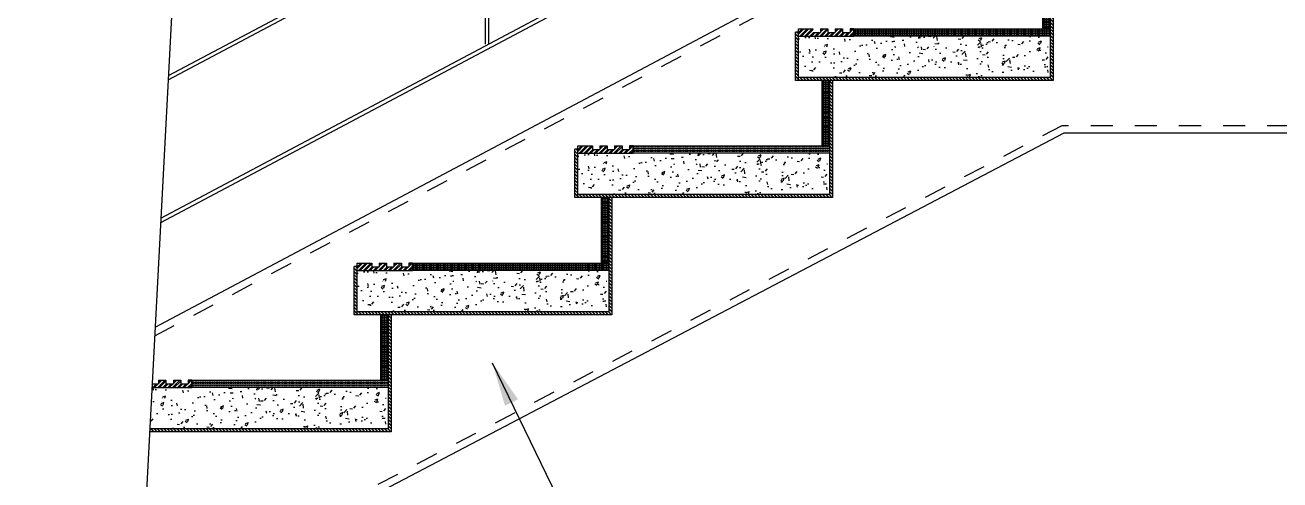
# Model space of a CAD drawing. Header units: millimetres. Extents: x 2148 to 2681, y 758 to 986.
# Drawn here: x 2635.91 to 2641.6, y 891.49 to 893.55 of the extents above; entities that cross this region are included whole.
import ezdxf

# ---------------------------------------------------------------- set-up
doc = ezdxf.new("R2010")
doc.units = ezdxf.units.MM
doc.linetypes.add('27-A-2008-DD$0$LVL 5$0$xa-fp_t1_l05-09$0$HIDDEN2', pattern=[0.1875, 0.125, -0.0625])
for name, color, linetype in [('4CO', 4, 'Continuous'), ('A-DETAILS', 1, 'Continuous'), ('A-Hatch', 253, 'Continuous'), ('A-Stairs', 1, 'Continuous'), ('A-Wall', 4, 'Continuous'), ('A_TILES', 8, 'Continuous'), ("arch'l plan-pl", 8, 'Continuous')]:
    doc.layers.add(name, color=color, linetype=linetype)
doc.styles.add('ARIALNW', font='ARIALN.TTF')
doc.dimstyles.new('DIM 100', dxfattribs={"dimtxt": 0.2, "dimasz": 0.2, "dimexe": 0.1, "dimexo": 0, "dimgap": 0.05, "dimtad": 1, "dimzin": 0, "dimdsep": 46, "dimtxsty": 'ARIALNW', "dimcen": 0.09, "dimclrd": 6, "dimclre": 6, "dimclrt": 13, "dimadec": 0, "dimazin": 0, "dimtfac": 1, "dimtofl": 0, "dimtmove": 2, "dimatfit": 3, "dimfxl": 1, "dimtolj": 1, "dimtzin": 0, "dimarcsym": 0})
pattern_1 = [(50, (-6015.96139, -2065.2833), (0.1349516065, -0.01180673), [0.014111111, -0.155222222]), (355, (-6015.96139, -2065.2833), (-0.026105797, 0.141523439), [0.0112888889, -0.1241777777]), (100.451, (-6015.95015, -2065.28428), (0.1088462974, 0.129716065), [0.0119925926, -0.1319185184]), (46.1842, (-6015.9614, -2065.24567), (0.2007992893, -0.031142465), [0.0211666666, -0.232833333]), (96.6356, (-6015.94466, -2065.24826), (0.1758549883, 0.1832781894), [0.017988889, -0.1978777776]), (351.184, (-6015.9614, -2065.24567), (0.1758552634, 0.183277865), [0.0169333333, -0.1862666665]), (21, (-6015.94258, -2065.25508), (0.1123073183, -0.0757522359), [0.014111111, -0.155222222]), (326, (-6015.94258, -2065.25508), (0.0457792802, 0.1364355303), [0.0112888889, -0.1241777777]), (71.4514, (-6015.93322, -2065.26139), (0.1580862893, 0.0606835982), [0.0119925926, -0.1319185184]), (37.5, (-6015.96139, -2065.283297), (0.00228785426, 0.06263336207), [0, -0.1226725925, 0, -0.12605925913, 0, -0.124648148]), (7.5, (-6015.96139, -2065.2833), (0.04949604625, 0.0742078331), [0, -0.0718725925, 0, -0.11985037025, 0, -0.04750740736]), (327.5, (-6016.00335, -2065.283297), (0.1004374778, -0.00424351406), [0, -0.047037037, 0, -0.1467555554, 0, -0.19473333314]), (317.5, (-6016.02216, -2065.2833), (0.1097253194, 0.0188344378), [0, -0.0611481481, 0, -0.0974607406, 0, -0.13828888875])]
pattern_2 = [(135, (5227.86471, 72.138482), (0.007353910524, 0.007353910524), []), (135, (5227.863376, 72.138482), (0.007353910524, 0.007353910524), [])]
pattern_3 = [(135, (5228.86471, 72.668785), (0.007353910524, 0.007353910524), []), (135, (5228.863376, 72.668785), (0.007353910524, 0.007353910524), [])]
pattern_4 = [(135, (5229.86471, 73.199088), (0.007353910524, 0.007353910524), []), (135, (5229.863376, 73.199088), (0.007353910524, 0.007353910524), [])]

msp = doc.modelspace()

# ---------------------------------------------------------------- hatches: boundary and pattern name
at = {"layer": 'A-Hatch'}
h = msp.add_hatch(dxfattribs=at)
h.set_pattern_fill('BRASS', color=256, scale=0.0017, angle=90, style=0)
h.set_pattern_definition([(90, (5229.86471, 73.199088), (0.010795, 7e-19), []), (90, (5229.870107, 73.199088), (0.010795, 7e-19), [0.0053975, -0.00269875])])
h.paths.add_polyline_path([(2640.5592859, 893.5357412), (2640.5245994, 893.5357412), (2640.5245994, 893.8327109), (2640.5592859, 893.8327109)])
h = msp.add_hatch(dxfattribs=at)
h.set_pattern_fill('BRASS', color=256, scale=0.001667, style=0)
h.set_pattern_definition([(180, (11303.262178, -2028.119805), (0, 0.010583333333), []), (180, (11303.262178, -2028.114513), (0, 0.010583333333), [0.005291666667, -0.002645833333])])
h.paths.add_polyline_path([(2640.5592859, 893.5357412), (2640.5592859, 893.5024079), (2639.6692859, 893.5024079), (2639.6692859, 893.5357412)])
h = msp.add_hatch(dxfattribs=at)
h.set_pattern_fill('BRASS', color=256, scale=0.0017, angle=90, style=0)
h.set_pattern_definition([(90, (5228.86471, 72.668785), (0.010795, 7e-19), []), (90, (5228.870107, 72.668785), (0.010795, 7e-19), [0.0053975, -0.00269875])])
h.paths.add_polyline_path([(2639.5592859, 893.0054382), (2639.5245994, 893.0054382), (2639.5245994, 893.3024079), (2639.5592859, 893.3024079)])
h = msp.add_hatch(dxfattribs=at)
h.set_pattern_fill('BRASS', color=256, scale=0.001667, style=0)
h.set_pattern_definition([(180, (11302.262178, -2028.650108), (0, 0.010583333333), []), (180, (11302.262178, -2028.644816), (0, 0.010583333333), [0.005291666667, -0.002645833333])])
h.paths.add_polyline_path([(2639.5592859, 893.0054382), (2639.5592859, 892.9721048), (2638.6692859, 892.9721048), (2638.6692859, 893.0054382)])
h = msp.add_hatch(dxfattribs=at)
h.set_pattern_fill('BRASS', color=256, scale=0.0017, angle=90, style=0)
h.set_pattern_definition([(90, (5227.86471, 72.138482), (0.010795, 7e-19), []), (90, (5227.870107, 72.138482), (0.010795, 7e-19), [0.0053975, -0.00269875])])
h.paths.add_polyline_path([(2638.5592859, 892.4751351), (2638.5245994, 892.4751351), (2638.5245994, 892.7721048), (2638.5592859, 892.7721048)])
h = msp.add_hatch(dxfattribs=at)
h.set_pattern_fill('BRASS', color=256, scale=0.001667, style=0)
h.set_pattern_definition([(180, (11301.262178, -2029.180411), (0, 0.010583333333), []), (180, (11301.262178, -2029.175119), (0, 0.010583333333), [0.005291666667, -0.002645833333])])
h.paths.add_polyline_path([(2638.5592859, 892.4751351), (2638.5592859, 892.4418018), (2637.6692859, 892.4418018), (2637.6692859, 892.4751351)])
h = msp.add_hatch(dxfattribs=at)
h.set_pattern_fill('BRASS', color=256, scale=0.0017, angle=90, style=0)
h.set_pattern_definition([(90, (5226.86471, 71.608179), (0.010795, 7e-19), []), (90, (5226.870107, 71.608179), (0.010795, 7e-19), [0.0053975, -0.00269875])])
h.paths.add_polyline_path([(2637.5592859, 891.9448321), (2637.5245994, 891.9448321), (2637.5245994, 892.2418018), (2637.5592859, 892.2418018)])
h = msp.add_hatch(dxfattribs=at)
h.set_pattern_fill('BRASS', color=256, scale=0.001667, style=0)
h.set_pattern_definition([(180, (11300.262178, -2029.710714), (0, 0.010583333333), []), (180, (11300.262178, -2029.705422), (0, 0.010583333333), [0.005291666667, -0.002645833333])])
h.paths.add_polyline_path([(2637.5592859, 891.9448321), (2637.5592859, 891.9114988), (2636.6692859, 891.9114988), (2636.6692859, 891.9448321)])
at = {"layer": 'A-Stairs'}
h = msp.add_hatch(dxfattribs=at)
h.set_pattern_fill('JIS_LC_8A', color=256, scale=0.001333, style=0)
h.set_pattern_definition(pattern_4)
h.paths.add_polyline_path([(2639.4192859, 893.3024079), (2639.4192859, 893.3157412), (2640.5592859, 893.3157412), (2640.5592859, 893.8327109), (2640.5726192, 893.8327109), (2640.5726192, 893.3024079)])
h = msp.add_hatch(dxfattribs=at)
h.set_pattern_fill('JIS_LC_8A', color=256, scale=0.001333, style=0)
h.set_pattern_definition(pattern_4)
h.paths.add_polyline_path([(2639.4059526, 893.5211385), (2639.4192859, 893.5211385), (2639.4192859, 893.3024079), (2639.4059526, 893.3024079)])
h = msp.add_hatch(dxfattribs=at)
h.set_pattern_fill('ANSI32', color=256, scale=0.001667, style=0)
h.set_pattern_definition([(45, (-6014.961392, -2064.752994), (-0.01122532015, 0.01122532015), []), (45, (-6014.953909, -2064.752994), (-0.01122532015, 0.01122532015), [])])
h.paths.add_polyline_path([(2639.6692859, 893.5357412), (2639.6526192, 893.5357412), (2639.6526192, 893.5190745), (2639.6192859, 893.5190745), (2639.6192859, 893.5357412), (2639.5859526, 893.5357412), (2639.5859526, 893.5190745), (2639.5526192, 893.5190745), (2639.5526192, 893.5357412), (2639.5192859, 893.5357412), (2639.5192859, 893.5190745), (2639.4859526, 893.5190745), (2639.4859526, 893.5357412), (2639.4192859, 893.5357412), (2639.4192859, 893.5024079), (2639.6692859, 893.5024079)])
h = msp.add_hatch(dxfattribs=at)
h.set_pattern_fill('AR-CONC', color=256, scale=0.000740741, style=0)
h.set_pattern_definition([(50, (-6014.96139, -2064.75299), (0.1349516065, -0.01180673), [0.014111111, -0.155222222]), (355, (-6014.96139, -2064.753), (-0.026105797, 0.141523439), [0.0112888889, -0.1241777777]), (100.451, (-6014.95015, -2064.75398), (0.1088462974, 0.129716065), [0.0119925926, -0.1319185184]), (46.1842, (-6014.9614, -2064.71536), (0.2007992893, -0.031142465), [0.0211666666, -0.232833333]), (96.6356, (-6014.94466, -2064.71796), (0.1758549883, 0.1832781894), [0.017988889, -0.1978777776]), (351.184, (-6014.9614, -2064.71536), (0.1758552634, 0.183277865), [0.0169333333, -0.1862666665]), (21, (-6014.94258, -2064.72477), (0.1123073183, -0.0757522359), [0.014111111, -0.155222222]), (326, (-6014.94258, -2064.72477), (0.0457792802, 0.1364355303), [0.0112888889, -0.1241777777]), (71.4514, (-6014.93322, -2064.73108), (0.1580862893, 0.0606835982), [0.0119925926, -0.1319185184]), (37.5, (-6014.96139, -2064.752994), (0.00228785426, 0.06263336207), [0, -0.1226725925, 0, -0.12605925913, 0, -0.124648148]), (7.5, (-6014.96139, -2064.752994), (0.04949604625, 0.0742078331), [0, -0.0718725925, 0, -0.11985037025, 0, -0.04750740736]), (327.5, (-6015.00335, -2064.752994), (0.1004374778, -0.00424351406), [0, -0.047037037, 0, -0.1467555554, 0, -0.19473333314]), (317.5, (-6015.02216, -2064.75299), (0.1097253194, 0.0188344378), [0, -0.0611481481, 0, -0.0974607406, 0, -0.13828888875])])
h.paths.add_polyline_path([(2639.4192859, 893.5024079), (2640.5592859, 893.5024079), (2640.5592859, 893.4542147), (2639.4192859, 893.4542147)])
h = msp.add_hatch(dxfattribs=at)
h.set_pattern_fill('AR-CONC', color=256, scale=0.000740741, style=0)
h.set_pattern_definition(pattern_1)
h.paths.add_polyline_path([(2640.5592859, 893.4542147), (2639.4192859, 893.4542147), (2639.4192859, 893.3157412), (2640.5592859, 893.3157412)])
h = msp.add_hatch(dxfattribs=at)
h.set_pattern_fill('JIS_LC_8A', color=256, scale=0.001333, style=0)
h.set_pattern_definition(pattern_3)
h.paths.add_polyline_path([(2638.4192859, 892.7721048), (2638.4192859, 892.7854382), (2639.5592859, 892.7854382), (2639.5592859, 893.3024079), (2639.5726192, 893.3024079), (2639.5726192, 892.7721048)])
h = msp.add_hatch(dxfattribs=at)
h.set_pattern_fill('JIS_LC_8A', color=256, scale=0.001333, style=0)
h.set_pattern_definition(pattern_3)
h.paths.add_polyline_path([(2638.4059526, 892.9908354), (2638.4192859, 892.9908354), (2638.4192859, 892.7721048), (2638.4059526, 892.7721048)])
h = msp.add_hatch(dxfattribs=at)
h.set_pattern_fill('ANSI32', color=256, scale=0.001667, style=0)
h.set_pattern_definition([(45, (-6015.961392, -2065.283297), (-0.01122532015, 0.01122532015), []), (45, (-6015.953909, -2065.283297), (-0.01122532015, 0.01122532015), [])])
h.paths.add_polyline_path([(2638.6692859, 893.0054382), (2638.6526192, 893.0054382), (2638.6526192, 892.9887715), (2638.6192859, 892.9887715), (2638.6192859, 893.0054382), (2638.5859526, 893.0054382), (2638.5859526, 892.9887715), (2638.5526192, 892.9887715), (2638.5526192, 893.0054382), (2638.5192859, 893.0054382), (2638.5192859, 892.9887715), (2638.4859526, 892.9887715), (2638.4859526, 893.0054382), (2638.4192859, 893.0054382), (2638.4192859, 892.9721048), (2638.6692859, 892.9721048)])
h = msp.add_hatch(dxfattribs=at)
h.set_pattern_fill('AR-CONC', color=256, scale=0.000740741, style=0)
h.set_pattern_definition([(50, (-6016.96326, -2065.8136), (0.1349516065, -0.01180673), [0.014111111, -0.155222222]), (355, (-6016.96326, -2065.8136), (-0.026105797, 0.141523439), [0.0112888889, -0.1241777777]), (100.451, (-6016.95201, -2065.81458), (0.1088462974, 0.129716065), [0.0119925926, -0.1319185184]), (46.1842, (-6016.96326, -2065.77597), (0.2007992893, -0.031142465), [0.0211666666, -0.232833333]), (96.6356, (-6016.94652, -2065.77857), (0.1758549883, 0.1832781894), [0.017988889, -0.1978777776]), (351.184, (-6016.96326, -2065.77597), (0.1758552634, 0.183277865), [0.0169333333, -0.1862666665]), (21, (-6016.94444, -2065.78538), (0.1123073183, -0.0757522359), [0.014111111, -0.155222222]), (326, (-6016.94444, -2065.78538), (0.0457792802, 0.1364355303), [0.0112888889, -0.1241777777]), (71.4514, (-6016.93508, -2065.79169), (0.1580862893, 0.0606835982), [0.0119925926, -0.1319185184]), (37.5, (-6016.963256, -2065.8136), (0.00228785426, 0.06263336207), [0, -0.1226725925, 0, -0.12605925913, 0, -0.124648148]), (7.5, (-6016.963256, -2065.8136), (0.04949604625, 0.0742078331), [0, -0.0718725925, 0, -0.11985037025, 0, -0.04750740736]), (327.5, (-6017.005213, -2065.8136), (0.1004374778, -0.00424351406), [0, -0.047037037, 0, -0.1467555554, 0, -0.19473333314]), (317.5, (-6017.02403, -2065.8136), (0.1097253194, 0.0188344378), [0, -0.0611481481, 0, -0.0974607406, 0, -0.13828888875])])
h.paths.add_polyline_path([(2639.5574219, 892.9239117), (2638.4174219, 892.9239117), (2638.4174219, 892.7854382), (2639.5574219, 892.7854382)])
h = msp.add_hatch(dxfattribs=at)
h.set_pattern_fill('AR-CONC', color=256, scale=0.000740741, style=0)
h.set_pattern_definition(pattern_1)
h.paths.add_polyline_path([(2638.4192859, 892.9721048), (2639.5592859, 892.9721048), (2639.5592859, 892.9239117), (2638.4192859, 892.9239117)])
h = msp.add_hatch(dxfattribs=at)
h.set_pattern_fill('JIS_LC_8A', color=256, scale=0.001333, style=0)
h.set_pattern_definition(pattern_2)
h.paths.add_polyline_path([(2637.4192859, 892.2418018), (2637.4192859, 892.2551351), (2638.5592859, 892.2551351), (2638.5592859, 892.7721048), (2638.5726192, 892.7721048), (2638.5726192, 892.2418018)])
h = msp.add_hatch(dxfattribs=at)
h.set_pattern_fill('ANSI32', color=256, scale=0.001667, style=0)
h.set_pattern_definition([(45, (-6016.961392, -2065.8136), (-0.01122532015, 0.01122532015), []), (45, (-6016.953909, -2065.8136), (-0.01122532015, 0.01122532015), [])])
h.paths.add_polyline_path([(2637.6692859, 892.4751351), (2637.6526192, 892.4751351), (2637.6526192, 892.4584685), (2637.6192859, 892.4584685), (2637.6192859, 892.4751351), (2637.5859526, 892.4751351), (2637.5859526, 892.4584685), (2637.5526192, 892.4584685), (2637.5526192, 892.4751351), (2637.5192859, 892.4751351), (2637.5192859, 892.4584685), (2637.4859526, 892.4584685), (2637.4859526, 892.4751351), (2637.4192859, 892.4751351), (2637.4192859, 892.4418018), (2637.6692859, 892.4418018)])
h = msp.add_hatch(dxfattribs=at)
h.set_pattern_fill('JIS_LC_8A', color=256, scale=0.001333, style=0)
h.set_pattern_definition(pattern_2)
h.paths.add_polyline_path([(2637.4059526, 892.4605324), (2637.4192859, 892.4605324), (2637.4192859, 892.2418018), (2637.4059526, 892.2418018)])
h = msp.add_hatch(dxfattribs=at)
h.set_pattern_fill('AR-CONC', color=256, scale=0.000740741, style=0)
h.set_pattern_definition([(50, (-6016.96139, -2065.8136), (0.1349516065, -0.01180673), [0.014111111, -0.155222222]), (355, (-6016.96139, -2065.8136), (-0.026105797, 0.141523439), [0.0112888889, -0.1241777777]), (100.451, (-6016.95015, -2065.81458), (0.1088462974, 0.129716065), [0.0119925926, -0.1319185184]), (46.1842, (-6016.9614, -2065.77597), (0.2007992893, -0.031142465), [0.0211666666, -0.232833333]), (96.6356, (-6016.94466, -2065.77857), (0.1758549883, 0.1832781894), [0.017988889, -0.1978777776]), (351.184, (-6016.9614, -2065.77597), (0.1758552634, 0.183277865), [0.0169333333, -0.1862666665]), (21, (-6016.94258, -2065.78538), (0.1123073183, -0.0757522359), [0.014111111, -0.155222222]), (326, (-6016.94258, -2065.78538), (0.0457792802, 0.1364355303), [0.0112888889, -0.1241777777]), (71.4514, (-6016.93322, -2065.79169), (0.1580862893, 0.0606835982), [0.0119925926, -0.1319185184]), (37.5, (-6016.96139, -2065.8136), (0.00228785426, 0.06263336207), [0, -0.1226725925, 0, -0.12605925913, 0, -0.124648148]), (7.5, (-6016.96139, -2065.8136), (0.04949604625, 0.0742078331), [0, -0.0718725925, 0, -0.11985037025, 0, -0.04750740736]), (327.5, (-6017.00335, -2065.8136), (0.1004374778, -0.00424351406), [0, -0.047037037, 0, -0.1467555554, 0, -0.19473333314]), (317.5, (-6017.02216, -2065.8136), (0.1097253194, 0.0188344378), [0, -0.0611481481, 0, -0.0974607406, 0, -0.13828888875])])
h.paths.add_polyline_path([(2637.4192859, 892.4418018), (2638.5592859, 892.4418018), (2638.5592859, 892.3936087), (2637.4192859, 892.3936087)])
h = msp.add_hatch(dxfattribs=at)
h.set_pattern_fill('AR-CONC', color=256, scale=0.000740741, style=0)
h.set_pattern_definition([(50, (-6017.96326, -2066.3439), (0.1349516065, -0.01180673), [0.014111111, -0.155222222]), (355, (-6017.96326, -2066.3439), (-0.026105797, 0.141523439), [0.0112888889, -0.1241777777]), (100.451, (-6017.95201, -2066.34489), (0.1088462974, 0.129716065), [0.0119925926, -0.1319185184]), (46.1842, (-6017.96326, -2066.30627), (0.2007992893, -0.031142465), [0.0211666666, -0.232833333]), (96.6356, (-6017.94652, -2066.30887), (0.1758549883, 0.1832781894), [0.017988889, -0.1978777776]), (351.184, (-6017.96326, -2066.30627), (0.1758552634, 0.183277865), [0.0169333333, -0.1862666665]), (21, (-6017.94444, -2066.31568), (0.1123073183, -0.0757522359), [0.014111111, -0.155222222]), (326, (-6017.94444, -2066.31568), (0.0457792802, 0.1364355303), [0.0112888889, -0.1241777777]), (71.4514, (-6017.93508, -2066.322), (0.1580862893, 0.0606835982), [0.0119925926, -0.1319185184]), (37.5, (-6017.963256, -2066.343903), (0.00228785426, 0.06263336207), [0, -0.1226725925, 0, -0.12605925913, 0, -0.124648148]), (7.5, (-6017.963256, -2066.3439), (0.04949604625, 0.0742078331), [0, -0.0718725925, 0, -0.11985037025, 0, -0.04750740736]), (327.5, (-6018.005213, -2066.343903), (0.1004374778, -0.00424351406), [0, -0.047037037, 0, -0.1467555554, 0, -0.19473333314]), (317.5, (-6018.02403, -2066.3439), (0.1097253194, 0.0188344378), [0, -0.0611481481, 0, -0.0974607406, 0, -0.13828888875])])
h.paths.add_polyline_path([(2638.5574219, 892.3936087), (2637.4174219, 892.3936087), (2637.4174219, 892.2551351), (2638.5574219, 892.2551351)])
h = msp.add_hatch(dxfattribs=at)
h.set_pattern_fill('JIS_LC_8A', color=256, scale=0.001333, style=0)
h.set_pattern_definition([(135, (5226.86471, 71.608179), (0.007353910524, 0.007353910524), []), (135, (5226.863376, 71.608179), (0.007353910524, 0.007353910524), [])])
h.paths.add_polyline_path([(2636.479063, 891.7248321), (2636.478356, 891.7114988), (2637.5726192, 891.7114988), (2637.5726192, 892.2418018), (2637.5592859, 892.2418018), (2637.5592859, 891.7248321)])
h = msp.add_hatch(dxfattribs=at)
h.set_pattern_fill('AR-CONC', color=256, scale=0.000740741, style=0)
h.set_pattern_definition([(50, (-6017.96139, -2066.3439), (0.1349516065, -0.01180673), [0.014111111, -0.155222222]), (355, (-6017.96139, -2066.3439), (-0.026105797, 0.141523439), [0.0112888889, -0.1241777777]), (100.451, (-6017.95015, -2066.34489), (0.1088462974, 0.129716065), [0.0119925926, -0.1319185184]), (46.1842, (-6017.9614, -2066.30627), (0.2007992893, -0.031142465), [0.0211666666, -0.232833333]), (96.6356, (-6017.94466, -2066.30887), (0.1758549883, 0.1832781894), [0.017988889, -0.1978777776]), (351.184, (-6017.9614, -2066.30627), (0.1758552634, 0.183277865), [0.0169333333, -0.1862666665]), (21, (-6017.94258, -2066.31568), (0.1123073183, -0.0757522359), [0.014111111, -0.155222222]), (326, (-6017.94258, -2066.31568), (0.0457792802, 0.1364355303), [0.0112888889, -0.1241777777]), (71.4514, (-6017.93322, -2066.322), (0.1580862893, 0.0606835982), [0.0119925926, -0.1319185184]), (37.5, (-6017.96139, -2066.343903), (0.00228785426, 0.06263336207), [0, -0.1226725925, 0, -0.12605925913, 0, -0.124648148]), (7.5, (-6017.96139, -2066.3439), (0.04949604625, 0.0742078331), [0, -0.0718725925, 0, -0.11985037025, 0, -0.04750740736]), (327.5, (-6018.00335, -2066.343903), (0.1004374778, -0.00424351406), [0, -0.047037037, 0, -0.1467555554, 0, -0.19473333314]), (317.5, (-6018.02216, -2066.3439), (0.1097253194, 0.0188344378), [0, -0.0611481481, 0, -0.0974607406, 0, -0.13828888875])])
h.paths.add_polyline_path([(2636.4864057, 891.8633057), (2636.4889612, 891.9114988), (2637.5592859, 891.9114988), (2637.5592859, 891.8633057)])
h = msp.add_hatch(dxfattribs=at)
h.set_pattern_fill('ANSI32', color=256, scale=0.001667, style=0)
h.set_pattern_definition([(45, (-6017.961392, -2066.343903), (-0.01122532015, 0.01122532015), []), (45, (-6017.953909, -2066.343903), (-0.01122532015, 0.01122532015), [])])
h.paths.add_polyline_path([(2636.4889612, 891.9114988), (2636.489845, 891.9281654), (2636.5192859, 891.9281654), (2636.5192859, 891.9448321), (2636.5526192, 891.9448321), (2636.5526192, 891.9281654), (2636.5859526, 891.9281654), (2636.5859526, 891.9448321), (2636.6192859, 891.9448321), (2636.6192859, 891.9281654), (2636.6526192, 891.9281654), (2636.6526192, 891.9448321), (2636.6692859, 891.9448321), (2636.6692859, 891.9114988)])
h = msp.add_hatch(dxfattribs=at)
h.set_pattern_fill('AR-CONC', color=256, scale=0.000740741, style=0)
h.set_pattern_definition([(50, (-6018.96326, -2066.87421), (0.1349516065, -0.01180673), [0.014111111, -0.155222222]), (355, (-6018.96326, -2066.8742), (-0.026105797, 0.141523439), [0.0112888889, -0.1241777777]), (100.451, (-6018.95201, -2066.87519), (0.1088462974, 0.129716065), [0.0119925926, -0.1319185184]), (46.1842, (-6018.96326, -2066.83658), (0.2007992893, -0.031142465), [0.0211666666, -0.232833333]), (96.6356, (-6018.94652, -2066.83917), (0.1758549883, 0.1832781894), [0.017988889, -0.1978777776]), (351.184, (-6018.96326, -2066.83658), (0.1758552634, 0.183277865), [0.0169333333, -0.1862666665]), (21, (-6018.94444, -2066.84598), (0.1123073183, -0.0757522359), [0.014111111, -0.155222222]), (326, (-6018.94444, -2066.84598), (0.0457792802, 0.1364355303), [0.0112888889, -0.1241777777]), (71.4514, (-6018.93508, -2066.8523), (0.1580862893, 0.0606835982), [0.0119925926, -0.1319185184]), (37.5, (-6018.963256, -2066.874206), (0.00228785426, 0.06263336207), [0, -0.1226725925, 0, -0.12605925913, 0, -0.124648148]), (7.5, (-6018.963256, -2066.874206), (0.04949604625, 0.0742078331), [0, -0.0718725925, 0, -0.11985037025, 0, -0.04750740736]), (327.5, (-6019.005213, -2066.874206), (0.1004374778, -0.00424351406), [0, -0.047037037, 0, -0.1467555554, 0, -0.19473333314]), (317.5, (-6019.02403, -2066.87421), (0.1097253194, 0.0188344378), [0, -0.0611481481, 0, -0.0974607406, 0, -0.13828888875])])
h.paths.add_polyline_path([(2636.479063, 891.7248321), (2636.4864057, 891.8633057), (2637.5574219, 891.8633057), (2637.5574219, 891.7248321)])

# ---------------------------------------------------------------- linework, layer by layer
at = {"ltscale": 0.5}
for p, q in [((2636.5638761, 893.3242867, 0.0000003), (2640.7472371, 895.5427357, 0.0000003)), ((2636.5628468, 893.3048757, 0.0000003), (2640.7639038, 895.5327089, 0.0000003)), ((2636.5296703, 892.6792136, 0.0000002), (2640.7472371, 894.9158021, 0.0000002)), ((2636.5286054, 892.6591306, 0.0000002), (2640.7639038, 894.9051222, 0.0000002)), ((2637.9991478, 894.0665505, 0.0000003), (2637.9991478, 893.4666576, 0.0000003)), ((2638.0145646, 894.074726, 0.0000003), (2638.0145646, 893.4666576, 0.0000003))]:
    msp.add_line(p, q, dxfattribs=at)
at = {"ltscale": 0.05}
for p, q in [((2640.5592859, 893.8327109, 0.0000003), (2640.5592859, 893.3157412, 0.0000003)), ((2639.4192859, 893.5211385, 0.0000003), (2639.4059526, 893.5211385, 0.0000003)), ((2639.4192859, 893.3024079, 0.0000003), (2639.4192859, 893.5357412, 0.0000003)), ((2639.4192859, 893.5357412, 0.0000003), (2639.4859526, 893.5357412, 0.0000003)), ((2639.4192859, 893.5024079, 0.0000003), (2639.6692859, 893.5024079, 0.0000003)), ((2639.4859526, 893.5190745, 0.0000003), (2639.5192859, 893.5190745, 0.0000003)), ((2639.5192859, 893.5357412, 0.0000003), (2639.5192859, 893.5190745, 0.0000003)), ((2639.5192859, 893.5357412, 0.0000003), (2639.5526192, 893.5357412, 0.0000003)), ((2639.5526192, 893.5357412, 0.0000003), (2639.5526192, 893.5190745, 0.0000003)), ((2639.5526192, 893.5190745, 0.0000003), (2639.5859526, 893.5190745, 0.0000003)), ((2639.5859526, 893.5357412, 0.0000003), (2639.5859526, 893.5190745, 0.0000003)), ((2639.5859526, 893.5357412, 0.0000003), (2639.6192859, 893.5357412, 0.0000003)), ((2639.6192859, 893.5357412, 0.0000003), (2639.6192859, 893.5190745, 0.0000003)), ((2639.6192859, 893.5190745, 0.0000003), (2639.6526192, 893.5190745, 0.0000003)), ((2639.6526192, 893.5357412, 0.0000003), (2639.6526192, 893.5190745, 0.0000003)), ((2639.6692859, 893.5357412, 0.0000003), (2639.6526192, 893.5357412, 0.0000003)), ((2639.6692859, 893.5357412, 0.0000003), (2639.6692859, 893.5024079, 0.0000003)), ((2640.5592859, 893.5357412, 0.0000003), (2640.5592859, 893.3157412, 0.0000003)), ((2640.5592859, 893.3157412, 0.0000003), (2639.4192859, 893.3157412, 0.0000003)), ((2639.5592859, 893.3024079, 0.0000003), (2639.5592859, 892.7854382, 0.0000003)), ((2638.4192859, 892.9908354, 0.0000003), (2638.4059526, 892.9908354, 0.0000003)), ((2638.4192859, 892.7721048, 0.0000003), (2638.4192859, 893.0054382, 0.0000003)), ((2638.4192859, 893.0054382, 0.0000003), (2638.4859526, 893.0054382, 0.0000003)), ((2638.4859526, 893.0054382, 0.0000003), (2638.4859526, 892.9887715, 0.0000003)), ((2638.4859526, 892.9887715, 0.0000003), (2638.5192859, 892.9887715, 0.0000003)), ((2638.5192859, 893.0054382, 0.0000003), (2638.5192859, 892.9887715, 0.0000003)), ((2638.5192859, 893.0054382, 0.0000003), (2638.5526192, 893.0054382, 0.0000003)), ((2638.5526192, 893.0054382, 0.0000003), (2638.5526192, 892.9887715, 0.0000003)), ((2638.5526192, 892.9887715, 0.0000003), (2638.5859526, 892.9887715, 0.0000003)), ((2638.5859526, 893.0054382, 0.0000003), (2638.5859526, 892.9887715, 0.0000003)), ((2638.5859526, 893.0054382, 0.0000003), (2638.6192859, 893.0054382, 0.0000003)), ((2638.6192859, 893.0054382, 0.0000003), (2638.6192859, 892.9887715, 0.0000003)), ((2638.6192859, 892.9887715, 0.0000003), (2638.6526192, 892.9887715, 0.0000003)), ((2638.6526192, 893.0054382, 0.0000003), (2638.6526192, 892.9887715, 0.0000003)), ((2638.6692859, 893.0054382, 0.0000003), (2638.6526192, 893.0054382, 0.0000003)), ((2638.6692859, 893.0054382, 0.0000003), (2638.6692859, 892.9721048, 0.0000003)), ((2639.5592859, 893.0054382, 0.0000003), (2639.5592859, 892.7854382, 0.0000003)), ((2638.4192859, 892.9721048, 0.0000003), (2638.6692859, 892.9721048, 0.0000003)), ((2639.5592859, 892.7854382, 0.0000003), (2638.4192859, 892.7854382, 0.0000003)), ((2638.5592859, 892.7721048, 0.0000003), (2638.5592859, 892.2551351, 0.0000002)), ((2637.4192859, 892.2418018, 0.0000002), (2637.4192859, 892.4751351, 0.0000002)), ((2637.4192859, 892.4751351, 0.0000002), (2637.4859526, 892.4751351, 0.0000002)), ((2637.4859526, 892.4751351, 0.0000002), (2637.4859526, 892.4584685, 0.0000002)), ((2637.5192859, 892.4751351, 0.0000002), (2637.5192859, 892.4584685, 0.0000002)), ((2637.5192859, 892.4751351, 0.0000002), (2637.5526192, 892.4751351, 0.0000002)), ((2637.5526192, 892.4751351, 0.0000002), (2637.5526192, 892.4584685, 0.0000002)), ((2637.5859526, 892.4751351, 0.0000002), (2637.5859526, 892.4584685, 0.0000002)), ((2637.5859526, 892.4751351, 0.0000002), (2637.6192859, 892.4751351, 0.0000002)), ((2637.6192859, 892.4751351, 0.0000002), (2637.6192859, 892.4584685, 0.0000002)), ((2637.6526192, 892.4751351, 0.0000002), (2637.6526192, 892.4584685, 0.0000002)), ((2637.6692859, 892.4751351, 0.0000002), (2637.6526192, 892.4751351, 0.0000002)), ((2637.6692859, 892.4751351, 0.0000002), (2637.6692859, 892.4418018, 0.0000002)), ((2638.5592859, 892.4751351, 0.0000002), (2638.5592859, 892.2551351, 0.0000002)), ((2637.4192859, 892.4605324, 0.0000002), (2637.4059526, 892.4605324, 0.0000002)), ((2637.4192859, 892.4418018, 0.0000002), (2637.6692859, 892.4418018, 0.0000002)), ((2637.4859526, 892.4584685, 0.0000002), (2637.5192859, 892.4584685, 0.0000002)), ((2637.5526192, 892.4584685, 0.0000002), (2637.5859526, 892.4584685, 0.0000002)), ((2637.6192859, 892.4584685, 0.0000002), (2637.6526192, 892.4584685, 0.0000002)), ((2638.5592859, 892.2551351, 0.0000002), (2637.4192859, 892.2551351, 0.0000002)), ((2637.5592859, 892.2418018, 0.0000002), (2637.5592859, 891.7248321, 0.0000002)), ((2636.4889612, 891.9114988, 0.0000002), (2636.6692859, 891.9114988, 0.0000002)), ((2636.489845, 891.9281654, 0.0000002), (2636.5192859, 891.9281654, 0.0000002)), ((2636.5192859, 891.9448321, 0.0000002), (2636.5192859, 891.9281654, 0.0000002)), ((2636.5192859, 891.9448321, 0.0000002), (2636.5526192, 891.9448321, 0.0000002)), ((2636.5526192, 891.9448321, 0.0000002), (2636.5526192, 891.9281654, 0.0000002)), ((2636.5526192, 891.9281654, 0.0000002), (2636.5859526, 891.9281654, 0.0000002)), ((2636.5859526, 891.9448321, 0.0000002), (2636.5859526, 891.9281654, 0.0000002)), ((2636.5859526, 891.9448321, 0.0000002), (2636.6192859, 891.9448321, 0.0000002)), ((2636.6192859, 891.9448321, 0.0000002), (2636.6192859, 891.9281654, 0.0000002)), ((2636.6192859, 891.9281654, 0.0000002), (2636.6526192, 891.9281654, 0.0000002)), ((2636.6526192, 891.9448321, 0.0000002), (2636.6526192, 891.9281654, 0.0000002)), ((2636.6692859, 891.9448321, 0.0000002), (2636.6526192, 891.9448321, 0.0000002)), ((2636.6692859, 891.9448321, 0.0000002), (2636.6692859, 891.9114988, 0.0000002)), ((2637.5592859, 891.9448321, 0.0000002), (2637.5592859, 891.7248321, 0.0000002)), ((2637.5592859, 891.7248321, 0.0000002), (2636.479063, 891.7248321, 0.0000002))]:
    msp.add_line(p, q, dxfattribs=at)
for points, elevation in [([(2640.5726192, 893.8327109), (2640.5726192, 893.8327109), (2640.5726192, 893.3024079), (2639.4192859, 893.3024079)], 0.0000003), ([(2640.5726192, 893.5357412), (2640.5726192, 893.3024079), (2639.4059526, 893.3024079), (2639.4059526, 893.5211385)], 0.0000003), ([(2639.5726192, 893.3024079), (2639.5726192, 893.3024079), (2639.5726192, 892.7721048), (2638.4192859, 892.7721048)], 0.0000003), ([(2639.5726192, 893.0054382), (2639.5726192, 893.0054382), (2639.5726192, 892.7721048), (2638.4059526, 892.7721048), (2638.4059526, 892.9908354)], 0.0000003), ([(2638.5726192, 892.7721048), (2638.5726192, 892.7721048), (2638.5726192, 892.2418018), (2637.4192859, 892.2418018)], 0.0000002), ([(2638.5726192, 892.4751351), (2638.5726192, 892.4751351), (2638.5726192, 892.2418018), (2637.4059526, 892.2418018), (2637.4059526, 892.4605324)], 0.0000002), ([(2637.5726192, 892.2418018), (2637.5726192, 892.2418018), (2637.5726192, 891.7114988), (2636.478356, 891.7114988)], 0.0000002), ([(2637.5726192, 891.9448321), (2637.5726192, 891.9448321), (2637.5726192, 891.7114988), (2636.478356, 891.7114988)], 0.0000002)]:
    msp.add_lwpolyline(points, dxfattribs=dict(at, elevation=elevation))
at = {"layer": '4CO', "ltscale": 0.5}
for p, q in [((2636.5034746, 892.1852001, 0.0000002), (2640.3425193, 894.2210571, 0.0000003)), ((2640.6213823, 893.0638336, 0.0000001), (2636.4337024, 890.8693961, 0.0000003)), ((2643.2433882, 893.0638336, 0.0000002), (2640.6213823, 893.0638336, 0.0000001))]:
    msp.add_line(p, q, dxfattribs=at)
at = {"layer": 'A-DETAILS', "linetype": '27-A-2008-DD$0$LVL 5$0$xa-fp_t1_l05-09$0$HIDDEN2', "ltscale": 0.5}
for p, q in [((2636.501416, 892.1463781, 0.0000002), (2640.3508108, 894.1877238, 0.0000003)), ((2640.6131777, 893.0971669, 0.0000001), (2636.435755, 890.9081044, 0.0000003)), ((2643.2433882, 893.0971669, 0.0000002), (2640.6131777, 893.0971669, 0.0000001))]:
    msp.add_line(p, q, dxfattribs=at)
at = {"layer": 'A_TILES'}
for p, q in [((2640.5245994, 893.8327109, 0.0000003), (2640.5245994, 893.5357412, 0.0000003)), ((2639.5245994, 893.3024079, 0.0000003), (2639.5245994, 893.0054382, 0.0000003)), ((2638.5245994, 892.7721048, 0.0000003), (2638.5245994, 892.4751351, 0.0000002)), ((2637.5245994, 892.2418018, 0.0000002), (2637.5245994, 891.9448321, 0.0000002))]:
    msp.add_line(p, q, dxfattribs=at)
for points, elevation in [([(2640.5592859, 893.5024079), (2639.6692859, 893.5024079), (2639.6692859, 893.5357412), (2640.5592859, 893.5357412)], 0.0000003), ([(2639.5592859, 892.9721048), (2638.6692859, 892.9721048), (2638.6692859, 893.0054382), (2639.5592859, 893.0054382)], 0.0000003), ([(2638.5592859, 892.4418018), (2637.6692859, 892.4418018), (2637.6692859, 892.4751351), (2638.5592859, 892.4751351)], 0.0000002), ([(2637.5592859, 891.9114988), (2636.6692859, 891.9114988), (2636.6692859, 891.9448321), (2637.5592859, 891.9448321)], 0.0000002)]:
    msp.add_lwpolyline(points, close=True, dxfattribs=dict(at, elevation=elevation))
at = {"layer": "arch'l plan-pl", "elevation": 0}
msp.add_lwpolyline([(2636.8701574, 900.7789854), (2636.7912381, 895.1538959), (2635.9141286, 894.6084757), (2637.1687298, 894.4687911), (2636.6100495, 894.1950502), (2636.3882275, 890.0118038)], dxfattribs=at)

# ---------------------------------------------------------------- leaders
at = {"layer": 'A-Wall'}
msp.add_leader([(2638.0315165, 892.0241054), (2639.3777079, 889.2429237), (2639.6336751, 889.2429237)], dimstyle='DIM 100', override={"dimgap": 0.05, "dimtad": 0}, dxfattribs=at)

doc.saveas('drawing.dxf')
